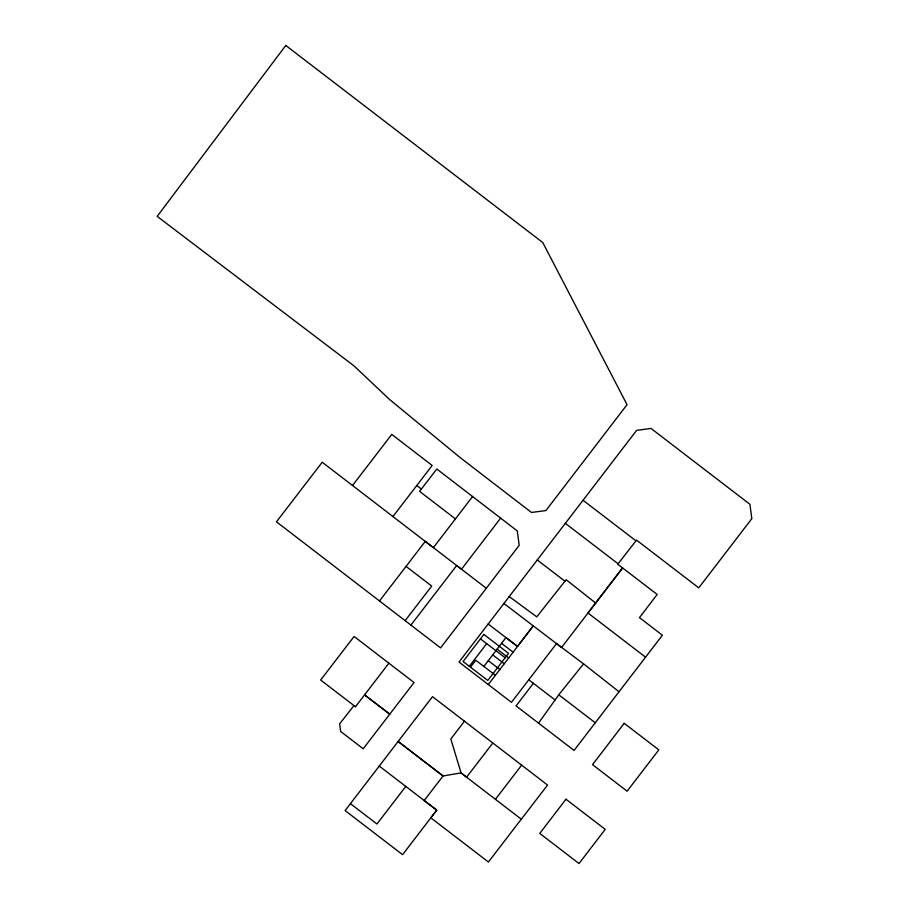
<?xml version="1.0" encoding="UTF-8"?>
<svg xmlns="http://www.w3.org/2000/svg" width="909" height="909" viewBox="0 0 909 909"><rect width="100%" height="100%" fill="white"/><g stroke="black" fill="none" stroke-linecap="round" stroke-linejoin="round"><path stroke-width="1.36" d="M538.514 723.155L558.808 694.76L583.578 663.877L619.04 691.749L574.068 750.448L516.073 705.895L533.424 683.284M388.882 663.195L355.487 706.736L320.661 680.023L354.09 636.459L414.049 682.523L363.202 748.777L340.67 731.484L339.659 723.814L353.953 705.645L355.408 706.747M379.246 766.048L436.74 810.135L402.585 854.665L345.09 810.578L432.514 696.68L547.559 785.046L521.368 819.168M619.04 691.749L662.411 635.221L639.481 617.631L657.184 594.441L617.768 564.239L636.539 540.105L698.748 587.862L751.823 518.664L749.902 504.268L651.014 428.434L636.63 430.355L459.022 662.059L511.449 702.35L556.569 643.549M469.317 666.297L486.679 643.652M470.476 667.183L475.782 660.264L495.405 675.262M483.872 666.422L505.972 637.584L517.505 646.424L488.133 623.994M405.789 786.387L376.951 823.997L350.408 803.658M488.292 684.557L533.31 625.846M464.454 721.212L450.819 738.972L461.056 772.889L466.601 777.161L492.848 743.017M443.047 775.979L424.208 800.545L436.74 810.135L430.843 817.839L488.417 862.016L521.289 819.179L460.977 772.9L443.047 775.979L398.085 741.483M645.549 657.162L587.975 613.007L622.585 567.932L561.58 647.458L503.881 603.474M495.439 799.284L521.652 765.128M352.476 485.554L391.779 434.4L432.173 465.465L392.881 516.596M455.398 518.891L419.617 491.36L436.797 469.01L517.278 530.924L519.175 545.343L440.592 647.901L276.45 521.811L322.229 462.226L486.315 588.293M379.496 600.963L425.276 541.378L433.377 547.627L472.578 496.541M405.13 620.665L431.695 586.078L406.062 566.398M410.913 625.085L456.659 565.534L461.488 569.227L500.654 518.141M509.199 596.554L536.787 616.847L566.148 579.726L595.645 603.042M517.482 646.379L533.242 625.858M583.578 663.877L556.49 643.561M480.441 638.891L505.177 657.752M501.552 643.356L513.085 652.196M497.132 649.128L508.665 657.968M492.712 654.889L504.245 663.729M488.292 660.661L499.825 669.501M583.033 500.257L635.959 540.832M565.33 523.334L618.12 563.796M537.253 559.967L564.978 581.237M416.776 485.52L421.39 489.065M558.728 694.771L595.281 722.78M364.577 694.874L389.779 714.201L364.509 694.885M398.153 741.471L443.115 775.968M528.731 679.75L555.081 699.964M285.79 45.45L157.177 216.365L354.044 365.907L389.472 399.403L460.386 457.784L531.481 512.46L545.9 510.563L627.051 404.675L542.764 242.544L285.79 45.45M483.861 634.425L463.09 661.525L487.781 680.443L508.54 653.344L483.861 634.425M565.977 799.227L539.764 833.405L578.999 863.55L605.224 829.372L565.977 799.227M624.199 723.337L592.52 764.639L627.108 791.205L658.82 749.868L624.199 723.337"/></g></svg>
